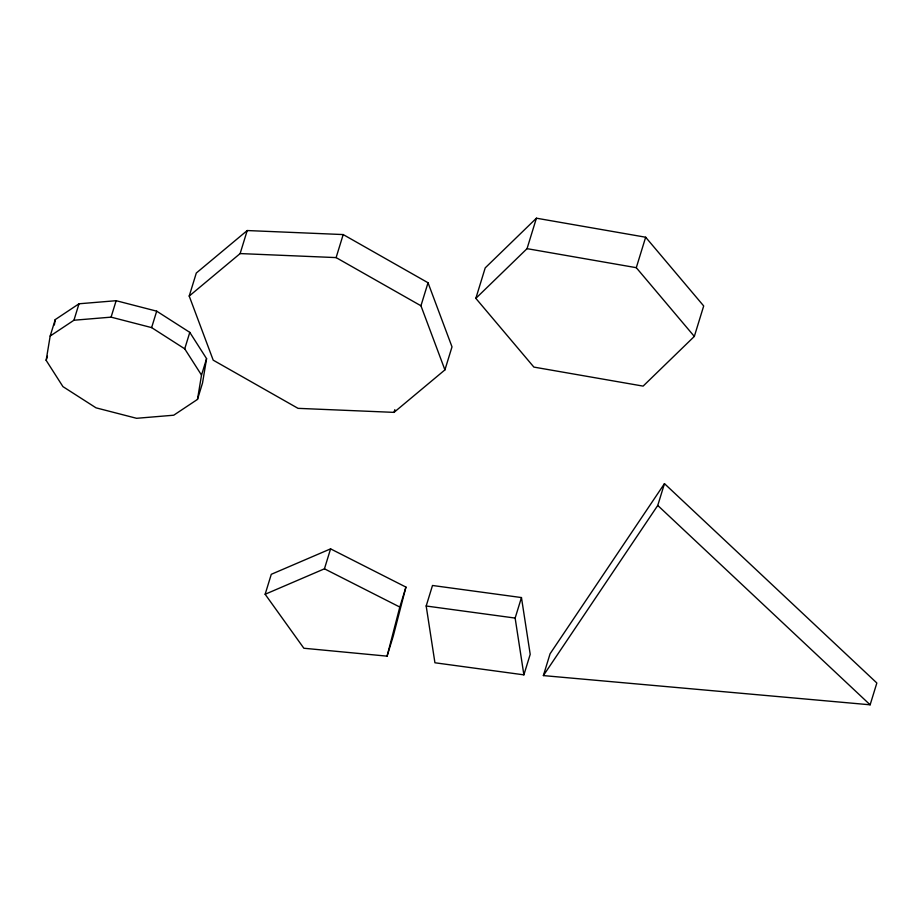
<?xml version="1.0" encoding="UTF-8"?>
<svg xmlns="http://www.w3.org/2000/svg" width="923" height="923" viewBox="0 0 923 923"><rect width="100%" height="100%" fill="white"/><g stroke="black" fill="none" stroke-linecap="round" stroke-linejoin="round"><path stroke-width="1.38" d="M46.15 360.351L50.177 336.041L55.242 319.6L79.009 303.782L116.136 300.702L156.691 311.166L189.792 332.372L206.579 358.655L202.541 382.953L197.487 399.405L173.72 415.212L136.581 418.304L96.038 407.839L62.937 386.622L46.15 360.351L47.419 356.232M54.342 325L55.242 319.6M197.487 399.405L201.514 375.096L206.579 358.655M387.083 656.149L399.809 607.057L405.947 587.097L330.584 548.862L271.281 574.314L265.143 594.262L303.863 648.246L387.083 656.149L393.221 636.189L405.947 587.097M50.177 336.041L73.944 320.235L79.009 303.782M73.944 320.235L111.083 317.143L116.136 300.702M201.514 375.096L184.727 348.825L151.626 327.607L156.691 311.166M189.215 296.064L196.299 273.035L247.214 230.542L343.194 234.569L428.03 282.75L452.005 346.863L444.921 369.881L394.017 412.373L298.037 408.347L213.201 360.166L189.215 296.064L240.13 253.571L247.214 230.542M184.727 348.825L189.792 332.372M240.13 253.571L336.11 257.598L343.194 234.569M265.143 594.262L324.446 568.81L330.584 548.862M444.921 369.881L420.946 305.778L428.03 282.75M394.017 412.373L394.848 409.662M475.841 298.36L485.21 267.889L536.413 218.197L645.662 237.223L703.695 305.951L694.327 336.422L643.123 386.114L533.875 367.089L475.841 298.36L527.045 248.656L536.413 218.197M426.184 606.007L432.495 585.482L521.46 597.562L530.206 654.326L523.883 674.851L434.929 662.772L426.184 606.007L515.138 618.075L523.883 674.851M515.138 618.075L521.46 597.562M694.327 336.422L636.293 267.682L645.662 237.223M543.37 675.59L550.073 653.784L664.468 483.64L876.85 682.997L870.135 704.803L543.37 675.59L657.753 505.446L664.468 483.64M527.045 248.656L636.293 267.682M111.083 317.143L151.626 327.607M324.446 568.81L399.809 607.057M336.11 257.598L420.946 305.778M657.753 505.446L870.135 704.803"/></g></svg>
